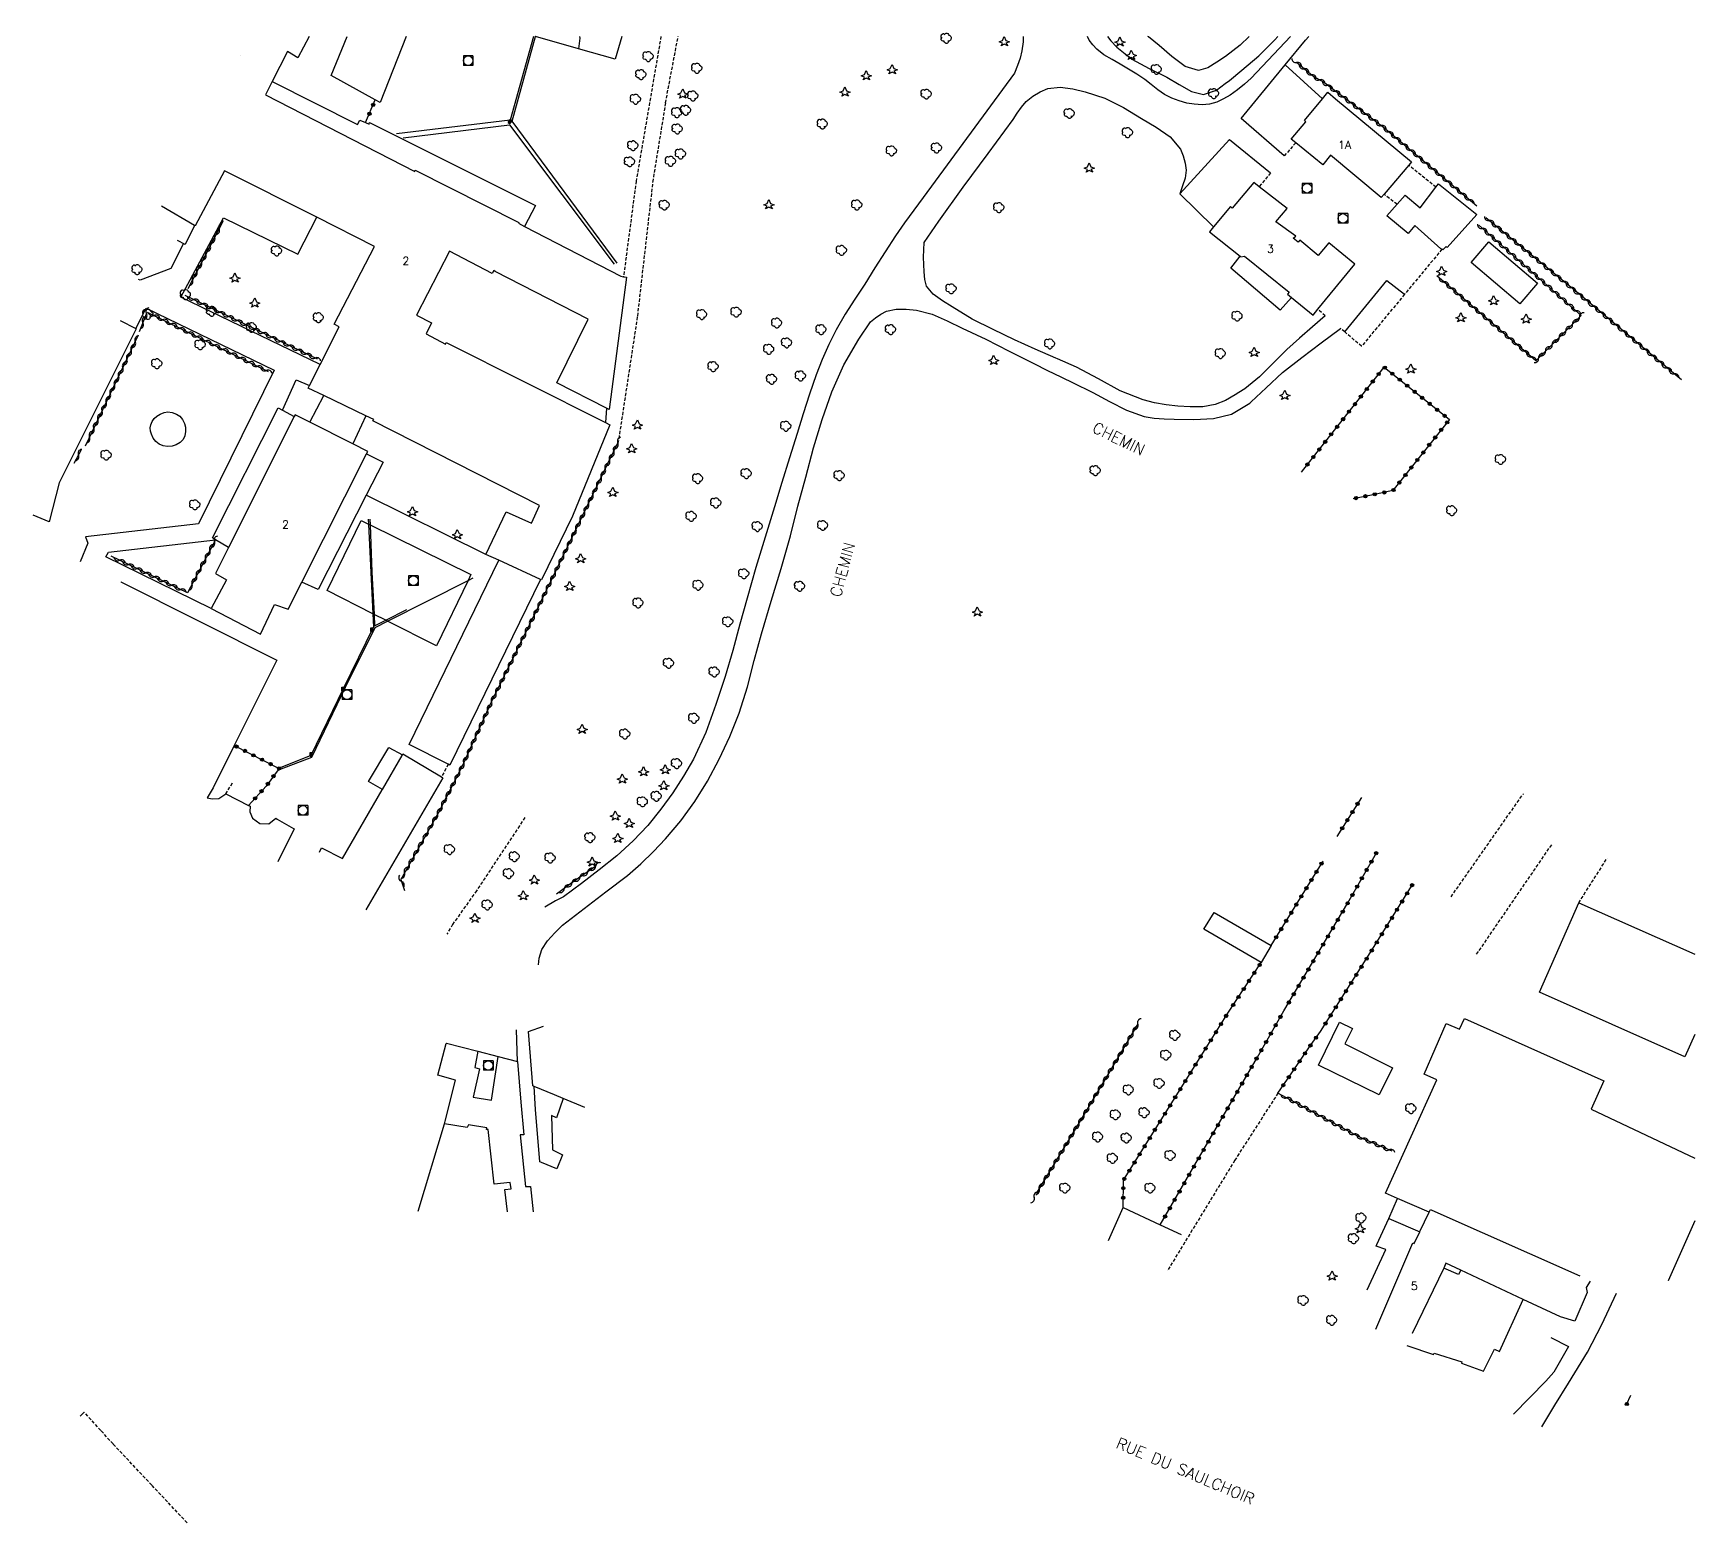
# Model space of a CAD drawing. Header units: millimetres. Extents: x 80031 to 81000, y 146000 to 147000.
# Drawn here: x 80740.5 to 81000, y 146767.8 to 147000.5 of the extents above; entities that cross this region are included whole.
import ezdxf
from ezdxf.enums import TextEntityAlignment as Align

# ---------------------------------------------------------------- set-up
doc = ezdxf.new("R2010")
doc.units = ezdxf.units.MM
doc.linetypes.add('DASHED', pattern=[0.75, 0.5, -0.25])
doc.layers.get('0').update_dxf_attribs({"linetype": 'CONTINUOUS'})
for name, color, linetype in [('W0004', 5, 'CONTINUOUS'), ('W0006', 2, 'CONTINUOUS'), ('W0017', 7, 'CONTINUOUS'), ('W0101', 7, 'CONTINUOUS'), ('W0104', 1, 'CONTINUOUS'), ('W0112', 1, 'DASHED'), ('W0211', 2, 'CONTINUOUS'), ('W0300', 7, 'CONTINUOUS'), ('W0303', 7, 'CONTINUOUS'), ('W0310', 3, 'CONTINUOUS'), ('W0323', 7, 'CONTINUOUS'), ('W0333', 7, 'CONTINUOUS'), ('W0401', 7, 'CONTINUOUS'), ('W0420', 7, 'CONTINUOUS'), ('W0515', 5, 'CONTINUOUS'), ('W0989', 7, 'CONTINUOUS'), ('W0991', 7, 'CONTINUOUS')]:
    doc.layers.add(name, color=color, linetype=linetype)
doc.styles.get("Standard").update_dxf_attribs({"font": 'romans.shx', "width": 0.85})

# ---------------------------------------------------------------- blocks, each defined once
blk = doc.blocks.new('T300')
for p, q in [((-0.8, 0.51), (-0.86, 0.34)), ((-0.86, 0.34), (-0.86, 0.17)), ((-0.86, 0.17), (-0.74, 0.06)), ((-0.69, 0.63), (-0.8, 0.51)), ((-0.8, -0.06), (-0.74, 0.06)), ((-0.74, 0.06), (-0.69, 0.11)), ((-0.57, 0.69), (-0.69, 0.63)), ((-0.46, 0.69), (-0.57, 0.69)), ((-0.29, 0.63), (-0.46, 0.69)), ((-0.29, 0.63), (-0.17, 0.74)), ((-0.23, 0.57), (-0.29, 0.63)), ((-0.17, 0.74), (-0.06, 0.8)), ((-0.06, 0.8), (0.06, 0.8)), ((0.06, 0.8), (0.23, 0.74)), ((0.23, 0.74), (0.34, 0.63)), ((0.34, 0.63), (0.4, 0.51)), ((0.46, 0.46), (0.34, 0.46)), ((0.4, 0.51), (0.4, 0.46)), ((0.57, 0.4), (0.46, 0.46)), ((0.57, 0.4), (0.69, 0.29)), ((0.69, 0.29), (0.74, 0.17)), ((0.74, 0.06), (0.69, -0.17)), ((0.74, 0.17), (0.74, 0.06)), ((-0.8, -0.17), (-0.8, -0.06)), ((-0.8, -0.23), (-0.8, -0.17)), ((-0.74, -0.34), (-0.8, -0.23)), ((-0.69, -0.4), (-0.74, -0.34)), ((-0.51, -0.46), (-0.69, -0.4)), ((-0.4, -0.46), (-0.51, -0.46)), ((-0.4, -0.46), (-0.34, -0.46)), ((-0.34, -0.46), (-0.34, -0.4)), ((-0.34, -0.51), (-0.34, -0.46)), ((-0.29, -0.63), (-0.34, -0.51)), ((-0.17, -0.74), (-0.29, -0.63)), ((-0.06, -0.8), (-0.17, -0.74)), ((0.06, -0.8), (-0.06, -0.8)), ((0.17, -0.74), (0.06, -0.8)), ((0.23, -0.69), (0.17, -0.74)), ((0.29, -0.46), (0.23, -0.46)), ((0.29, -0.63), (0.23, -0.69)), ((0.46, -0.4), (0.29, -0.46)), ((0.34, -0.51), (0.29, -0.63)), ((0.34, -0.51), (0.34, -0.46)), ((0.57, -0.34), (0.46, -0.4)), ((0.63, -0.29), (0.57, -0.34)), ((0.69, -0.17), (0.63, -0.29))]:
    blk.add_line(p, q)
blk = doc.blocks.new('T303')
for p, q in [((-0.77, 0), (-0.28, 0.21)), ((-0.28, -0.21), (-0.77, 0)), ((-0.28, 0.21), (0, 0.83)), ((0, 0.83), (0.28, 0.21)), ((0.28, 0.21), (0.83, 0)), ((0.83, 0), (0.28, -0.21)), ((-0.49, -0.63), (-0.28, -0.21)), ((0, -0.35), (-0.49, -0.63)), ((0.56, -0.63), (0, -0.35)), ((0.28, -0.21), (0.56, -0.63))]:
    blk.add_line(p, q)
blk = doc.blocks.new('T401')
for p, q in [((-0.3, 0.3), (0, 0.3)), ((-0.3, -0.25), (-0.3, 0.3)), ((-0.3, 0.15), (0, 0.15)), ((-0.3, 0), (0, 0)), ((0, 0.3), (0, -0.25)), ((-0.3, -0.15), (0, -0.15)), ((-0.3, -0.25), (-0.3, -0.3)), ((-0.3, -0.3), (0, -0.3)), ((0, -0.3), (0, -0.25))]:
    blk.add_line(p, q)
blk = doc.blocks.new('T420')
for p, q in [((0.75, 0.75), (-0.75, 0.75)), ((-0.75, 0.75), (-0.75, -0.75)), ((0.75, 0.75), (0.75, -0.75)), ((0.75, -0.75), (-0.75, -0.75))]:
    blk.add_line(p, q)
blk.add_ellipse((0, 0), major_axis=(-0.53, 0.53), ratio=1, start_param=3.926991, end_param=10.210176)
blk = doc.blocks.new('t323o')
at = {"color": 0, "linetype": 'Continuous'}
for radius in [0.25, 0.15]:
    blk.add_circle((0, 0), radius, dxfattribs=at)
blk = doc.blocks.new('t310o')
at = {"color": 0, "linetype": 'Continuous'}
for centre, start, end in [((-0.5, 0.38), 216.8699, 323.1304), ((0.5, -0.37), 36.8699, 143.1303)]:
    blk.add_arc(centre, 0.625, start, end, dxfattribs=at)

msp = doc.modelspace()

# ---------------------------------------------------------------- linework, layer by layer
at = {"layer": 'W0004'}
for points in [[(80818.65, 147000), (80814.99, 146986.91), (80797.23, 146984.76)], [(80831.72, 146964.57), (80815.32, 146986.76), (80818.98, 146999.98), (80818.98, 147000)], [(80798.3, 146984.15), (80814.9, 146986.18), (80831.25, 146964.41)], [(80792.83, 146924.58), (80792.87, 146923.8), (80793.53, 146909.82), (80793.63, 146907.79), (80788.92, 146898.08), (80783.86, 146887.64), (80779.09, 146885.76)], [(80793.07, 146924.6), (80793.11, 146923.68), (80793.42, 146916.32), (80793.75, 146909.71), (80793.83, 146907.92), (80795.57, 146908.79), (80798.86, 146910.45)], [(80778.98, 146885.48), (80784.01, 146887.42), (80789.27, 146898.33), (80793.94, 146907.67), (80795.86, 146908.64), (80808.43, 146915.02), (80809.23, 146915.43)]]:
    msp.add_lwpolyline(points, dxfattribs=at)
at = {"layer": 'W0006'}
for points in [[(80935.9, 146981.33), (80929.14, 146987.16), (80936.05, 146995.53)], [(80919.59, 146975.41), (80927.33, 146983.91), (80933.76, 146978.67)]]:
    msp.add_lwpolyline(points, dxfattribs=at)
at = {"layer": 'W0017'}
for points in [[(80895.12, 147000), (80895.11, 146999.14), (80894.93, 146997.74), (80894.63, 146996.58), (80894.21, 146995.43), (80893.78, 146994.28)], [(80936.84, 147000), (80930.73, 146993.47), (80929.66, 146992.55), (80928.59, 146991.64), (80927.45, 146990.83), (80926.42, 146990.25), (80925.34, 146989.75), (80924.23, 146989.42), (80923.05, 146989.31), (80921.84, 146989.39), (80920.65, 146989.58), (80919.47, 146989.91), (80918.31, 146990.36), (80917.21, 146990.91), (80916.14, 146991.63), (80915.13, 146992.46), (80914.11, 146993.26), (80912.85, 146994.09), (80911.56, 146994.89), (80910.27, 146995.68), (80909, 146996.4), (80907.73, 146997.12), (80906.62, 146998.01), (80905.98, 146998.69), (80905.41, 146999.43), (80905.16, 147000)], [(80941.85, 146990.23), (80936.05, 146995.53), (80939.21, 146999.41), (80939.72, 147000)], [(80772.9, 146997.08), (80772.9, 146997.08)], [(80893.78, 146994.28), (80879.49, 146974.83), (80878.04, 146972.84), (80876.6, 146970.86), (80875.19, 146968.85), (80873.54, 146966.36), (80871.95, 146963.83), (80870.37, 146961.29), (80868.84, 146958.94), (80867.31, 146956.59), (80865.91, 146954.17), (80864.78, 146951.87), (80863.75, 146949.51), (80862.8, 146947.13), (80861.73, 146944.1), (80860.77, 146941.04), (80859.83, 146937.97), (80858.63, 146934.15), (80857.44, 146930.33), (80856.27, 146926.51), (80854.82, 146921.76), (80853.39, 146917.01), (80851.99, 146912.25), (80850.87, 146908.16), (80849.77, 146904.07), (80848.56, 146900.01), (80847.13, 146895.61), (80845.56, 146891.25), (80843.62, 146887.09), (80842.05, 146884.43), (80840.38, 146881.81), (80838.54, 146879.28), (80836.49, 146876.72), (80834.21, 146874.33), (80831.66, 146872.01), (80828.88, 146869.8), (80826.15, 146867.65), (80823.33, 146865.57), (80822.08, 146864.95), (80822.08, 146864.95), (80820.39, 146863.97)], [(80893.54, 146987.01), (80894.19, 146987.98), (80894.84, 146988.96), (80895.59, 146989.83), (80896.62, 146990.66), (80897.78, 146991.36), (80898.99, 146991.84), (80900.88, 146992.05), (80902.87, 146991.79), (80904.82, 146991.36), (80907.87, 146990.35), (80910.79, 146988.87), (80913.58, 146987.16), (80915.87, 146985.8), (80918.08, 146984.31), (80919.66, 146982.39), (80920.1, 146981.34), (80920.43, 146980.21), (80920.56, 146979.08), (80920.39, 146977.86), (80919.99, 146976.63), (80919.59, 146975.41), (80924.86, 146970.23)], [(80879.66, 146967.82), (80881.92, 146971.11), (80885.74, 146976.45), (80889.64, 146981.73), (80893.54, 146987.01)], [(80785.33, 146948.77), (80763.58, 146959.28), (80770.23, 146971.64), (80781.85, 146965.97), (80784.8, 146971.75)], [(80763.96, 146967.62), (80761.99, 146963.72), (80757.2, 146961.92), (80756.98, 146962.04)], [(80942.29, 146956.35), (80940.29, 146954.61), (80938.28, 146952.86), (80936.29, 146951.09), (80934.14, 146948.97), (80932.02, 146946.82), (80929.71, 146944.94), (80928.82, 146944.36), (80928.23, 146943.98), (80926.69, 146943.11), (80925.08, 146942.47), (80923.19, 146942.14), (80921.21, 146942.11), (80919.25, 146942.22), (80917.43, 146942.43), (80915.62, 146942.78), (80913.84, 146943.22), (80910.28, 146944.63), (80906.86, 146946.49), (80903.43, 146948.31), (80900.48, 146949.63), (80900.21, 146949.75), (80896.98, 146951.16), (80893.78, 146952.62), (80890.45, 146954.19), (80887.15, 146955.82), (80884.04, 146957.73), (80882.53, 146958.69), (80881.07, 146959.71), (80880.04, 146960.98), (80879.74, 146962.04), (80879.63, 146963.2), (80879.59, 146964.36), (80879.57, 146965.51), (80879.62, 146966.67), (80879.66, 146967.82)], [(80756.52, 146954.38), (80758.13, 146957.56), (80778.15, 146947.88), (80766.34, 146923.86), (80748.7, 146921.84), (80749.05, 146920.86), (80747.83, 146917.91)], [(80871.25, 146955.4), (80872.07, 146956.01), (80872.9, 146956.62), (80873.77, 146957.1), (80875.26, 146957.41), (80876.86, 146957.4), (80878.44, 146957.23), (80880.88, 146956.59), (80883.24, 146955.54), (80885.59, 146954.44), (80889.28, 146952.71), (80892.92, 146950.84), (80896.56, 146948.98), (80899.14, 146947.71), (80899.7, 146947.44), (80902.84, 146945.91), (80905.99, 146944.39), (80908.62, 146942.98), (80911.25, 146941.59), (80914, 146940.62), (80915.55, 146940.37), (80917.13, 146940.25), (80918.72, 146940.19), (80921.77, 146940.13), (80924.82, 146940.3), (80927.66, 146940.98), (80930.49, 146942.72), (80930.71, 146942.92), (80933.04, 146945.12), (80935.62, 146947.5), (80938.62, 146949.82), (80941.65, 146952.11), (80944.67, 146954.39)], [(80819.42, 146854.95), (80819.55, 146856.01), (80819.94, 146857.35), (80820.81, 146858.73), (80821.96, 146859.97), (80823.17, 146861.17), (80826.54, 146863.77), (80829.93, 146866.36), (80833.33, 146868.93), (80835.38, 146870.76), (80837.38, 146872.65), (80839.28, 146874.63), (80841.65, 146877.48), (80843.82, 146880.5), (80845.8, 146883.63), (80847.66, 146887.08), (80849.3, 146890.65), (80850.75, 146894.29), (80852.05, 146898.37), (80853.13, 146902.53), (80854.23, 146906.69), (80855.76, 146911.79), (80857.31, 146916.87), (80858.79, 146921.97), (80859.94, 146926.59), (80861.17, 146931.16), (80862.38, 146935.73), (80863.7, 146940.17), (80865.25, 146944.5), (80867.1, 146948.69), (80869.43, 146952.72), (80871.25, 146955.4)], [(80811.19, 146919.08), (80792.52, 146928.34)], [(80768.28, 146910.62), (80751.88, 146918.71), (80752.26, 146919.41), (80768.96, 146921.37)], [(80976.09, 146782.77), (80978.13, 146786.18), (80980.26, 146789.6), (80983.26, 146794.44), (80985.49, 146798.77), (80987.77, 146803.67)], [(80983.65, 146805.54), (80983.05, 146804.58), (80983.19, 146803.79), (80981.29, 146799.32), (80979.03, 146799.97)], [(80977.53, 146796.77), (80980.29, 146795.32), (80977.97, 146791.35), (80976.74, 146789.92), (80971.68, 146784.78)]]:
    msp.add_lwpolyline(points, dxfattribs=at)
at = {"layer": 'W0101'}
for points in [[(80783.61, 147000), (80781.86, 146996.67), (80780.22, 146997.63), (80777.84, 146992.96), (80776.77, 146990.85), (80800.11, 146978.87)], [(80798.78, 147000), (80794.72, 146989.66), (80793.93, 146990.09), (80787.04, 146993.89), (80789.53, 147000)], [(80788.3, 146954.65), (80787.53, 146955.03), (80793.83, 146967.2), (80784.8, 146971.75), (80770.39, 146979.01), (80765.82, 146970.42), (80765.79, 146970.44), (80765.72, 146970.48), (80760.56, 146973.47)], [(80800.11, 146978.87), (80800.15, 146979.09), (80816.34, 146970.93), (80816.29, 146970.8), (80817.22, 146970.32), (80832.26, 146962.52), (80832.7, 146962.46), (80833.19, 146962.38), (80830.46, 146941.72), (80830.04, 146941.93), (80822.3, 146945.86), (80827.2, 146955.81), (80812.68, 146963.28), (80812.44, 146963.43)], [(80812.44, 146963.43), (80812.18, 146962.97), (80805.54, 146966.45), (80800.38, 146956.47), (80802.71, 146955.24), (80801.87, 146953.55), (80804.88, 146951.93), (80805.02, 146952.18), (80829.88, 146939.68), (80830.57, 146939.33), (80824.72, 146925.03), (80819.89, 146915.1), (80819.73, 146915.18), (80813.21, 146918.16), (80811.19, 146919.08), (80814.4, 146925.74), (80818.35, 146923.95), (80819.56, 146926.71), (80793.57, 146939.94), (80793.69, 146940.13), (80792.48, 146940.71), (80785.88, 146943.88), (80783.44, 146945.05), (80783.66, 146945.48), (80785.33, 146948.77), (80788.3, 146954.65)], [(80785.22, 146872.55), (80785.55, 146873.25), (80788.81, 146871.57), (80795, 146882.29), (80795.04, 146882.36), (80798.11, 146887.68), (80798.17, 146887.78), (80798.24, 146887.91), (80804.27, 146884.32), (80804.48, 146884.19), (80792.48, 146863.56)], [(80800.61, 146816.46), (80804.74, 146830.14), (80804.86, 146830.53), (80806.47, 146836.93), (80803.69, 146837.71), (80805, 146842.7), (80805.04, 146842.71), (80809.96, 146841.46), (80813.15, 146840.65), (80816.13, 146839.89), (80816, 146844.82)], [(80817.85, 146844.56), (80820.18, 146845.39)], [(80821.94, 146834.65), (80818.77, 146835.98), (80818.54, 146836.08), (80817.85, 146844.56)], [(80826.67, 146832.67), (80823.28, 146834.09), (80821.94, 146834.65)], [(80950.17, 146798.05), (80950.17, 146798.05), (80950.17, 146798.05), (80955.99, 146811.52), (80956.16, 146811.44), (80957.04, 146813.24), (80957.06, 146813.3), (80958.54, 146816.32), (80958.74, 146816.75), (80958.92, 146816.63), (80982.06, 146806.37), (80982.06, 146806.37), (80982.06, 146806.37)], [(80979.03, 146799.97), (80973.2, 146802.71), (80963.47, 146807.29), (80961.14, 146808.38), (80960.8, 146807.58), (80955.88, 146797.36), (80955.88, 146797.36), (80955.88, 146797.36)]]:
    msp.add_lwpolyline(points, dxfattribs=at)
for points in [[(80951.05, 146974.84), (80943.09, 146981.43), (80941.89, 146979.96), (80937.68, 146983.39), (80936.97, 146983.97), (80939.27, 146986.64), (80939.03, 146986.84), (80941.85, 146990.23), (80942.72, 146991.28), (80943.87, 146990.24), (80955.77, 146980.41), (80955.33, 146979.89), (80951.47, 146975.33)], [(80927.73, 146973.19), (80927.51, 146973.4), (80924.86, 146970.23), (80924.23, 146969.46), (80929.01, 146965.65), (80929.12, 146965.57), (80929.67, 146965.69), (80936.64, 146960.03), (80936.68, 146960.03), (80936.38, 146959.75), (80937.03, 146959.23), (80940.4, 146956.47), (80941.13, 146957.37), (80946.9, 146964.44), (80942.84, 146967.73), (80941.18, 146965.79), (80938.34, 146968.16), (80938.04, 146967.86), (80937.3, 146968.5), (80937.68, 146968.81), (80934.58, 146971.01), (80936.32, 146973.11), (80931.96, 146976.52), (80931.13, 146977.17)], [(80770.72, 146915.12), (80768.28, 146910.62), (80776.02, 146906.63), (80778.21, 146911.27), (80780.34, 146910.5), (80782.47, 146914.74), (80792.56, 146934.77), (80792.75, 146935.15), (80790.41, 146936.34), (80783.73, 146939.72), (80781.43, 146940.88), (80781.29, 146940.6), (80771.01, 146920.15), (80768.96, 146916.08)]]:
    msp.add_lwpolyline(points, close=True, dxfattribs=at)
at = {"layer": 'W0101', "const_width": 0.002}
for points in [[(80800.11, 146978.87), (80800.11, 146978.87), (80800.11, 146978.87)], [(80927.73, 146973.19), (80927.73, 146973.19), (80927.73, 146973.19)], [(80812.44, 146963.43), (80812.44, 146963.43), (80812.44, 146963.43)], [(80788.3, 146954.65), (80788.3, 146954.65), (80788.3, 146954.65)], [(80770.72, 146915.12), (80770.72, 146915.12), (80770.72, 146915.12)]]:
    msp.add_lwpolyline(points, close=True, dxfattribs=at)
at = {"layer": 'W0104'}
for points in [[(80777.84, 146992.96), (80777.84, 146992.96), (80791.18, 146986.24), (80791.51, 146986.92), (80792.43, 146986.53), (80792.98, 146986.3), (80793.02, 146986.55), (80818.94, 146973.57), (80817.22, 146970.32)], [(80765.72, 146970.48), (80764.23, 146967.48), (80764.23, 146967.48), (80763.03, 146968.11)], [(80937.03, 146959.23), (80935.27, 146957.22), (80927.54, 146963.8), (80929.01, 146965.65)], [(80945.33, 146953.83), (80951.91, 146961.87), (80954.68, 146959.71)], [(80754.11, 146955.63), (80756.52, 146954.38), (80756.59, 146954.34), (80744.58, 146930.25), (80743.03, 146924.18), (80740.52, 146925.19)], [(80779.45, 146941.6), (80781.59, 146946.37), (80783.66, 146945.48)], [(80783.73, 146939.72), (80785.88, 146943.88)], [(80771.01, 146920.15), (80768.96, 146921.37), (80768.49, 146921.65), (80778.79, 146941.96), (80779.45, 146941.6), (80781.29, 146940.6)], [(80830.04, 146941.93), (80829.88, 146939.68)], [(80792.48, 146940.71), (80790.41, 146936.34)], [(80792.56, 146934.77), (80795.14, 146933.49), (80792.52, 146928.34), (80785.02, 146913.59), (80782.47, 146914.74)], [(80819.73, 146915.18), (80805.59, 146886.15), (80805.32, 146886.29), (80799.22, 146889.38), (80813.21, 146918.16)], [(80754.19, 146914.81), (80754.19, 146914.81), (80754.19, 146914.81), (80754.19, 146914.81), (80754.19, 146914.81), (80778.56, 146902.54), (80771.92, 146889.23), (80768.63, 146882.63), (80767.7, 146881.06), (80768.46, 146880.9), (80769.51, 146880.95), (80770.59, 146881.67), (80774.16, 146879.87), (80774.24, 146879.83), (80774.41, 146879.74), (80774.34, 146878.87), (80774.76, 146877.88), (80775.93, 146877.02), (80777.31, 146876.98), (80778.41, 146877.85), (80778.61, 146877.73), (80781.14, 146876.28), (80781.25, 146876.21), (80778.72, 146871.04)], [(80795.04, 146882.36), (80792.9, 146883.58), (80796.04, 146888.93), (80798.17, 146887.78)], [(80998.45, 146840.59), (80975.74, 146850.67), (80981.88, 146864.66), (81000, 146856.61)], [(80958.54, 146816.32), (80953.59, 146818.46), (80951.68, 146819.29), (80959.73, 146837.01), (80957.74, 146837.87), (80961.2, 146845.79), (80963.25, 146844.89), (80964.06, 146846.59), (80985.82, 146836.87), (80983.8, 146832.42), (81000, 146824.77)], [(81000, 146844.1), (80998.45, 146840.59)], [(80809.96, 146841.46), (80809.46, 146838.94), (80810.19, 146838.73), (80809.23, 146834.3), (80812.1, 146833.83), (80813.15, 146840.65)], [(80816.13, 146839.89), (80816.67, 146833.53), (80817.15, 146828.39), (80816.57, 146828.43), (80817.41, 146820.34), (80818.16, 146820.36), (80818.61, 146816.39)], [(80822.31, 146823.12), (80819.91, 146824.08), (80819.63, 146824.19), (80818.96, 146832.38), (80818.77, 146835.98)], [(80823.28, 146834.09), (80822.24, 146831.05)], [(80811.55, 146829.23), (80811.31, 146829.26), (80811.35, 146829.52), (80808.47, 146829.98), (80808.29, 146829.58), (80804.74, 146830.14)], [(80814.57, 146816.4), (80814.19, 146819.87), (80815.17, 146819.97), (80815.01, 146820.98), (80812.52, 146820.7), (80811.55, 146829.23)], [(80822.24, 146831.05), (80821.47, 146831.44), (80821.6, 146826.06), (80823.16, 146825.31), (80823.19, 146825.29)], [(80823.19, 146825.29), (80822.31, 146823.12)], [(80908.43, 146811.9), (80910.72, 146817.08), (80916.53, 146814.36), (80919.8, 146812.82), (80919.8, 146812.82), (80919.8, 146812.82), (80919.8, 146812.82), (80919.8, 146812.82), (80919.8, 146812.82)], [(80952.22, 146815.33), (80953.59, 146818.46)], [(80951.74, 146810.5), (80950.24, 146811.04), (80950.34, 146811.27), (80952.22, 146815.33), (80952.57, 146815.19), (80957.04, 146813.24)], [(81000, 146814.97), (80995.87, 146805.6), (80995.87, 146805.6), (80995.87, 146805.6), (80995.87, 146805.6)], [(80948.85, 146804.17), (80948.85, 146804.17), (80948.85, 146804.17), (80951.74, 146810.5)], [(80963.47, 146807.29), (80963.12, 146806.58), (80960.8, 146807.58)], [(80955.03, 146795.51), (80959.18, 146794.09), (80959.3, 146794.3), (80963.6, 146792.93), (80963.55, 146792.73), (80967.02, 146791.48), (80968.74, 146794.93), (80969.48, 146794.55), (80973.2, 146802.71)]]:
    msp.add_lwpolyline(points, dxfattribs=at)
for points in [[(80960.65, 146966.67), (80960.51, 146966.74), (80960.33, 146966.83), (80956.28, 146970.44), (80955.26, 146969.19), (80951.91, 146971.95), (80953.51, 146973.77), (80954.76, 146975.2), (80957.12, 146973.22), (80959.57, 146976.43), (80960, 146976.99), (80965.94, 146972.18), (80961.33, 146967), (80961.15, 146967.17)], [(80932.3, 146855.35), (80923.35, 146860.55), (80924.92, 146863.14), (80933.85, 146857.99)], [(80950.7, 146834.64), (80941.23, 146839.31), (80944.5, 146846.01), (80946.53, 146845.02), (80945.36, 146842.62), (80952.82, 146838.87)], [(80811.55, 146829.23), (80811.55, 146829.23), (80811.55, 146829.23)], [(80951.74, 146810.5), (80951.74, 146810.5), (80951.74, 146810.5)]]:
    msp.add_lwpolyline(points, close=True, dxfattribs=at)
at = {"layer": 'W0112'}
for points in [[(80838.55, 147000), (80834.67, 146977.39)], [(80839.26, 146989.61), (80841.23, 147000)], [(80839.26, 146989.61), (80837.31, 146977.67), (80834.85, 146956.17), (80831.89, 146936.67)], [(80937.68, 146983.39), (80935.9, 146981.33)], [(80959.57, 146976.43), (80955.33, 146979.89)], [(80834.67, 146977.39), (80832.7, 146962.46)], [(80933.76, 146978.67), (80931.96, 146976.52)], [(80953.51, 146973.77), (80951.47, 146975.33)], [(80960.51, 146966.74), (80954.68, 146959.71), (80947.96, 146951.59), (80945.33, 146953.83), (80944.67, 146954.39)], [(80942.29, 146956.35), (80941.13, 146957.37)], [(80805.32, 146886.29), (80804.27, 146884.32)], [(80770.59, 146881.67), (80771.7, 146883.48)], [(80961.94, 146865.58), (80973.23, 146881.7)], [(80817.3, 146877.99), (80816.45, 146876.69), (80809.75, 146866.55), (80806.01, 146861.29), (80805.13, 146859.75)], [(80965.93, 146856.61), (80977.74, 146873.86)], [(80981.88, 146864.66), (80986.32, 146871.63)], [(80934.91, 146834.93), (80928.16, 146824.43), (80917.66, 146807.21), (80917.66, 146807.21)], [(80764.54, 146767.81), (80759.02, 146773.7), (80759.02, 146773.7), (80752.98, 146780.12), (80751.06, 146782.23), (80748.48, 146785.09), (80748.21, 146784.83), (80747.67, 146784.31)]]:
    msp.add_lwpolyline(points, dxfattribs=at)
at = {"layer": 'W0211'}
msp.add_lwpolyline([(80908.27, 147000), (80908.82, 146999.31), (80909.76, 146998.31), (80912.1, 146996.45), (80914.81, 146994.98), (80917.57, 146993.63), (80919.47, 146992.48), (80921.39, 146991.38), (80923.28, 146990.92), (80925.32, 146991.61), (80926.68, 146992.62), (80927.32, 146993.1), (80929.24, 146994.7), (80931.92, 146996.97), (80934.41, 146999.47), (80934.89, 147000)], dxfattribs=at)
at = {"layer": 'W0310'}
for points in [[(80965.95, 146973.5), (80951.39, 146985.79), (80942.03, 146992.83), (80940.32, 146993.83), (80937.82, 146995.93)], [(80764.7, 146960.63), (80770.22, 146971.22)], [(80966.26, 146970.49), (80982.28, 146956.41), (80975.18, 146949.34), (80959.7, 146962.61)], [(80997.93, 146946.33), (80997.33, 146946.84), (80981.52, 146960.07), (80967.38, 146971.68)], [(80784.91, 146949.56), (80764.23, 146959.53)], [(80757.09, 146953.89), (80758.3, 146956.93), (80777.21, 146947.66)], [(80748.66, 146936.06), (80756.97, 146953.38)], [(80831.89, 146936.67), (80819.9, 146911.92), (80812.1, 146896.08), (80807.46, 146885.89), (80803.74, 146878.66), (80797.91, 146868.32), (80798.52, 146866.6)], [(80748, 146935.44), (80746.88, 146933.28)], [(80768.96, 146921.37), (80764.61, 146913.08)], [(80764.61, 146913.08), (80752.69, 146918.81)], [(80828.37, 146870.36), (80825.02, 146868.02), (80822.23, 146865.98)], [(80897.2, 146819.24), (80898.79, 146821.88), (80903.74, 146830.08), (80908.33, 146837.75), (80913.06, 146845.74)], [(80952.75, 146825.85), (80948.23, 146827.79), (80946.96, 146828.4), (80934.91, 146834.93)]]:
    msp.add_lwpolyline(points, dxfattribs=at)
msp.add_lwpolyline([(80764.62, 146913.08), (80764.61, 146913.08), (80764.62, 146913.08)], close=True, dxfattribs=at)
at = {"layer": 'W0323'}
for points in [[(80792.43, 146986.53), (80793.93, 146990.09)], [(80938.58, 146931.94), (80941.04, 146935.06), (80951.48, 146948.34), (80961.68, 146940.14), (80952.87, 146929.04), (80949.77, 146928.41), (80946.66, 146927.78)], [(80771.92, 146889.23), (80778.93, 146885.64), (80776.91, 146882.89), (80774.16, 146879.87)], [(80944.14, 146875.02), (80947.99, 146881.12)], [(80933.85, 146857.99), (80934.85, 146859.62), (80941.84, 146870.98), (80941.99, 146871.23)], [(80935.84, 146847.8), (80945.83, 146864.64), (80950.29, 146872.47)], [(80941.53, 146844.53), (80949.95, 146857.82), (80956.02, 146867.67)], [(80927.09, 146847.43), (80932.3, 146855.35)], [(80910.72, 146817.08), (80910.78, 146821.32), (80923.94, 146842.41), (80927.09, 146847.43)], [(80916.53, 146814.36), (80921.94, 146823.7), (80931.69, 146840.54), (80935.84, 146847.8)], [(80934.91, 146834.93), (80936.4, 146837.12), (80939.85, 146842.18), (80941.53, 146844.53)], [(80989.35, 146786.27), (80990.02, 146787.73)]]:
    msp.add_lwpolyline(points, dxfattribs=at)
at = {"layer": 'W0333'}
for points in [[(80831.41, 146996.44), (80825.68, 146998.07), (80818.98, 146999.98), (80818.92, 147000)], [(80825.84, 147000), (80825.89, 146999.71), (80825.68, 146998.07)], [(80832.45, 147000), (80831.41, 146996.44)]]:
    msp.add_lwpolyline(points, dxfattribs=at)
msp.add_lwpolyline([(80803.51, 146904.78), (80795.86, 146908.64), (80795.57, 146908.79), (80793.75, 146909.71), (80793.53, 146909.82), (80786.4, 146913.42), (80791.75, 146924.35), (80792.87, 146923.8), (80793.11, 146923.68), (80808.87, 146915.94), (80808.43, 146915.02)], close=True, dxfattribs=at)
at = {"layer": 'W0515'}
msp.add_lwpolyline([(80930.43, 147000), (80929, 146998.63), (80926.73, 146996.87), (80925.36, 146995.95), (80923.93, 146995.11), (80922.52, 146994.68), (80920.42, 146995.29), (80918.35, 146996.87), (80916.37, 146998.56), (80914.71, 146999.91), (80914.6, 147000)], dxfattribs=at)
for points in [[(80972.68, 146958.2), (80965.06, 146964.67), (80967.83, 146967.93), (80975.45, 146961.47), (80972.68, 146958.2)], [(80761.51, 146935.95), (80760.79, 146936.05), (80760.17, 146936.29), (80759.66, 146936.7), (80759.24, 146937.26), (80758.96, 146937.86), (80758.84, 146938.34), (80758.8, 146938.84), (80758.86, 146939.31), (80759.08, 146939.82), (80759.42, 146940.29), (80759.83, 146940.68), (80760.36, 146941), (80760.96, 146941.23), (80761.56, 146941.33), (80762.22, 146941.25), (80762.88, 146941.01), (80763.43, 146940.65), (80763.84, 146940.16), (80764.14, 146939.55), (80764.3, 146938.93), (80764.32, 146938.27), (80764.2, 146937.59), (80763.94, 146937.01), (80763.47, 146936.56), (80762.85, 146936.21), (80762.19, 146936.01), (80761.51, 146935.95)]]:
    msp.add_lwpolyline(points, close=True, dxfattribs=at)

# ---------------------------------------------------------------- block references
at = {"layer": 'W0300'}
for p in [(80883.13, 146999.69), (80836.57, 146996.85), (80844.17, 146995.01), (80915.95, 146994.83), (80835.45, 146994.01), (80834.6, 146990.18), (80843.55, 146990.69), (80880.01, 146990.98), (80924.89, 146991.06), (80841.06, 146988.09), (80842.43, 146988.45), (80902.35, 146987.95), (80841.12, 146985.54), (80863.78, 146986.31), (80911.44, 146984.97), (80834.2, 146982.91), (80841.63, 146981.63), (80874.57, 146982.11), (80881.62, 146982.57), (80833.68, 146980.4), (80840.07, 146980.49), (80839.1, 146973.64), (80869.16, 146973.67), (80891.35, 146973.24), (80778.55, 146966.48), (80866.76, 146966.56), (80756.75, 146963.55), (80764.31, 146959.65), (80883.89, 146960.57), (80758.43, 146956.59), (80768.4, 146957.04), (80785.07, 146956.05), (80844.94, 146956.54), (80850.32, 146956.92), (80928.55, 146956.29), (80774.61, 146954.53), (80856.65, 146955.21), (80863.58, 146954.18), (80874.44, 146954.18), (80766.62, 146951.82), (80855.41, 146951.12), (80858.2, 146952.12), (80899.29, 146951.96), (80925.94, 146950.45), (80759.85, 146948.86), (80846.72, 146948.4), (80855.86, 146946.42), (80860.36, 146946.94), (80858.07, 146939.1), (80751.93, 146934.58), (80969.69, 146933.9), (80844.31, 146930.92), (80851.9, 146931.7), (80866.42, 146931.38), (80906.4, 146932.15), (80847.15, 146927.11), (80765.78, 146926.82), (80843.3, 146925.01), (80962.07, 146925.9), (80853.62, 146923.43), (80863.83, 146923.59), (80844.37, 146914.26), (80851.51, 146916.05), (80860.23, 146914.09), (80835, 146911.48), (80849.01, 146908.55), (80839.77, 146902.06), (80846.9, 146900.7), (80843.71, 146893.47), (80832.93, 146891.01), (80841.02, 146886.39), (80835.68, 146880.43), (80837.85, 146881.28), (80805.56, 146872.97), (80827.49, 146874.82), (80815.68, 146871.85), (80821.27, 146871.65), (80814.78, 146869.21), (80811.45, 146864.32), (80918.82, 146843.94), (80917.43, 146840.86), (80916.37, 146836.43), (80911.57, 146835.43), (80909.54, 146831.53), (80914.04, 146831.86), (80955.7, 146832.5), (80906.78, 146828.08), (80911.25, 146827.9), (80909.08, 146824.72), (80918.1, 146825.18), (80901.66, 146820.08), (80914.96, 146820.08), (80947.91, 146815.4), (80946.74, 146812.18), (80938.88, 146802.53), (80943.33, 146799.42)]:
    msp.add_blockref('T300', p, dxfattribs=at)
at = {"layer": 'W0303'}
for p in [(80892.15, 146999.14), (80910.21, 146999.11), (80911.99, 146997.03), (80874.65, 146994.78), (80870.6, 146993.84), (80841.95, 146990.97), (80867.27, 146991.29), (80905.42, 146979.41), (80855.39, 146973.69), (80772, 146962.23), (80960.46, 146963.28), (80775.1, 146958.31), (80968.58, 146958.67), (80963.46, 146956.03), (80973.65, 146955.81), (80931.18, 146950.63), (80890.5, 146949.37), (80955.65, 146948.02), (80935.96, 146943.89), (80834.86, 146939.27), (80833.96, 146935.57), (80831.01, 146928.75), (80799.73, 146925.71), (80806.74, 146922.15), (80825.99, 146918.4), (80824.28, 146914.06), (80887.95, 146910.08), (80826.23, 146891.74), (80832.5, 146883.96), (80835.82, 146885.12), (80838.98, 146882.91), (80839.21, 146885.42), (80831.41, 146878.19), (80833.58, 146877.03), (80831.8, 146874.69), (80827.8, 146871.02), (80818.77, 146868.21), (80817.04, 146865.75), (80809.48, 146862.23), (80947.74, 146813.71), (80943.35, 146806.33)]:
    msp.add_blockref('T303', p, dxfattribs=at)
at = {"layer": 'W0310'}
for p, rotation in [((80937.83, 146995.93), 139.9815343951989), ((80938.98, 146994.96), 139.9815343951989), ((80940.12, 146994), 139.9815343951989), ((80941.39, 146993.2), 149.6182852841273), ((80942.64, 146992.37), 143.0391350126051), ((80943.84, 146991.47), 143.0391350126051), ((80945.04, 146990.57), 143.0391350126051), ((80946.23, 146989.66), 143.0391350126051), ((80947.43, 146988.76), 143.0391350126051), ((80948.63, 146987.86), 143.0391350126051), ((80949.83, 146986.96), 143.0391350126051), ((80951.03, 146986.06), 143.0391350126051), ((80952.19, 146985.11), 139.84629913637), ((80953.34, 146984.14), 139.84629913637), ((80954.48, 146983.17), 139.84629913637), ((80955.63, 146982.21), 139.84629913637), ((80956.78, 146981.24), 139.84629913637), ((80957.92, 146980.27), 139.84629913637), ((80959.07, 146979.31), 139.84629913637), ((80960.22, 146978.34), 139.84629913637), ((80961.36, 146977.37), 139.84629913637), ((80962.51, 146976.4), 139.84629913637), ((80963.66, 146975.44), 139.84629913637), ((80964.8, 146974.47), 139.84629913637), ((80967.92, 146971.24), 140.6123814603432), ((80768.86, 146968.61), 62.45181376596285), ((80769.55, 146969.94), 62.45181376596285), ((80966.82, 146970), 318.6970726331303), ((80967.95, 146969.01), 318.6970726331303), ((80969.08, 146970.28), 140.6123814603432), ((80970.24, 146969.33), 140.6123814603432), ((80767.47, 146965.95), 62.45181376596285), ((80768.17, 146967.28), 62.45181376596285), ((80969.08, 146968.02), 318.6970726331303), ((80970.2, 146967.03), 318.6970726331303), ((80971.33, 146966.04), 318.6970726331303), ((80971.4, 146968.38), 140.6123814603432), ((80972.56, 146967.43), 140.6123814603432), ((80973.72, 146966.48), 140.6123814603432), ((80766.08, 146963.29), 62.45181376596285), ((80766.78, 146964.62), 62.45181376596285), ((80972.46, 146965.05), 318.6970726331303), ((80973.58, 146964.06), 318.6970726331303), ((80974.88, 146965.52), 140.6123814603432), ((80976.04, 146964.57), 140.6123814603432), ((80977.2, 146963.62), 140.6123814603432), ((80765.39, 146961.96), 62.45181376596285), ((80960.84, 146961.64), 139.3923065880465), ((80974.71, 146963.06), 318.6970726331303), ((80975.84, 146962.07), 318.6970726331303), ((80976.96, 146961.08), 318.6970726331303), ((80978.36, 146962.67), 140.6123814603432), ((80979.52, 146961.72), 140.6123814603432), ((80980.68, 146960.76), 140.6123814603432), ((80765.58, 146958.88), 154.2575654324831), ((80961.98, 146960.66), 139.3923065880465), ((80963.11, 146959.68), 139.3923065880465), ((80964.25, 146958.71), 139.3923065880465), ((80978.09, 146960.09), 318.6970726331303), ((80979.22, 146959.1), 318.6970726331303), ((80980.34, 146958.11), 318.6970726331303), ((80981.83, 146959.81), 140.0584614937006), ((80982.98, 146958.85), 140.0584614937006), ((80758.2, 146956.68), 68.40638298819637), ((80759.39, 146956.4), 333.8607510033116), ((80760.74, 146955.74), 333.8607510033116), ((80766.93, 146958.23), 154.2575654324831), ((80768.29, 146957.57), 154.2575654324831), ((80769.64, 146956.92), 154.2575654324831), ((80770.99, 146956.27), 154.2575654324831), ((80965.39, 146957.73), 139.3923065880465), ((80966.53, 146956.76), 139.3923065880465), ((80967.67, 146955.78), 139.3923065880465), ((80981.47, 146957.12), 318.6970726331303), ((80981.99, 146956.12), 224.8827812852978), ((80984.13, 146957.88), 140.0584614937006), ((80985.28, 146956.92), 140.0584614937006), ((80986.43, 146955.96), 140.0584614937006), ((80757.64, 146955.28), 68.40638298819637), ((80762.09, 146955.07), 333.8607510033116), ((80763.43, 146954.41), 333.8607510033116), ((80764.78, 146953.75), 333.8607510033116), ((80766.13, 146953.09), 333.8607510033116), ((80772.34, 146955.62), 154.2575654324831), ((80773.69, 146954.97), 154.2575654324831), ((80775.04, 146954.32), 154.2575654324831), ((80776.39, 146953.67), 154.2575654324831), ((80968.81, 146954.8), 139.3923065880465), ((80969.95, 146953.83), 139.3923065880465), ((80978.8, 146952.94), 224.8827812852978), ((80979.86, 146954), 224.8827812852978), ((80980.92, 146955.06), 224.8827812852978), ((80987.58, 146954.99), 140.0584614937006), ((80988.73, 146954.03), 140.0584614937006), ((80989.88, 146953.07), 140.0584614937006), ((80755.8, 146950.94), 64.35135767853356), ((80756.45, 146952.29), 64.35135767853356), ((80767.47, 146952.43), 333.8607510033116), ((80768.82, 146951.77), 333.8607510033116), ((80770.17, 146951.11), 333.8607510033116), ((80777.74, 146953.01), 154.2575654324831), ((80779.09, 146952.36), 154.2575654324831), ((80780.45, 146951.71), 154.2575654324831), ((80781.8, 146951.06), 154.2575654324831), ((80971.09, 146952.85), 139.3923065880465), ((80972.22, 146951.87), 139.3923065880465), ((80973.36, 146950.9), 139.3923065880465), ((80976.67, 146950.82), 224.8827812852978), ((80977.74, 146951.88), 224.8827812852978), ((80991.03, 146952.11), 140.0584614937006), ((80992.18, 146951.14), 140.0584614937006), ((80754.5, 146948.23), 64.35135767853356), ((80755.15, 146949.58), 64.35135767853356), ((80771.51, 146950.45), 333.8607510033116), ((80772.86, 146949.79), 333.8607510033116), ((80774.21, 146949.13), 333.8607510033116), ((80775.55, 146948.47), 333.8607510033116), ((80783.15, 146950.41), 154.2575654324831), ((80784.5, 146949.76), 154.2575654324831), ((80974.5, 146949.92), 139.3923065880465), ((80975.61, 146949.76), 224.8827812852978), ((80993.33, 146950.18), 140.0584614937006), ((80994.48, 146949.22), 140.0584614937006), ((80995.63, 146948.25), 140.0584614937006), ((80753.2, 146945.53), 64.35135767853356), ((80753.85, 146946.88), 64.35135767853356), ((80776.9, 146947.81), 333.8607510033116), ((80996.78, 146947.29), 140.0584614937006), ((80751.9, 146942.82), 64.35135767853356), ((80752.55, 146944.18), 64.35135767853356), ((80750.61, 146940.12), 64.35135767853356), ((80751.26, 146941.47), 64.35135767853356), ((80749.31, 146937.42), 64.35135767853356), ((80749.96, 146938.77), 64.35135767853356), ((80747.57, 146934.61), 242.7098575294602), ((80831.16, 146935.15), 244.152389779307), ((80831.81, 146936.5), 244.152389779307), ((80829.85, 146932.45), 244.152389779307), ((80830.5, 146933.8), 244.152389779307), ((80828.54, 146929.75), 244.152389779307), ((80829.2, 146931.1), 244.152389779307), ((80827.23, 146927.05), 244.152389779307), ((80827.89, 146928.4), 244.152389779307), ((80825.93, 146924.35), 244.152389779307), ((80826.58, 146925.7), 244.152389779307), ((80824.62, 146921.65), 244.152389779307), ((80825.27, 146923), 244.152389779307), ((80768.1, 146919.73), 242.3064917184624), ((80768.8, 146921.05), 242.3064917184624), ((80823.96, 146920.3), 244.152389779307), ((80754.04, 146918.16), 154.3510299007862), ((80755.39, 146917.51), 154.3510299007862), ((80756.74, 146916.86), 154.3510299007862), ((80766.7, 146917.07), 242.3064917184624), ((80767.4, 146918.4), 242.3064917184624), ((80822.66, 146917.6), 244.152389779307), ((80823.31, 146918.95), 244.152389779307), ((80758.09, 146916.21), 154.3510299007862), ((80759.45, 146915.57), 154.3510299007862), ((80760.8, 146914.92), 154.3510299007862), ((80762.15, 146914.27), 154.3510299007862), ((80765.31, 146914.41), 242.3064917184624), ((80766.01, 146915.74), 242.3064917184624), ((80821.35, 146914.9), 244.152389779307), ((80822, 146916.25), 244.152389779307), ((80763.5, 146913.62), 154.3510299007862), ((80820.04, 146912.2), 244.152389779307), ((80820.69, 146913.55), 244.152389779307), ((80818.72, 146909.51), 243.7717739728629), ((80819.38, 146910.86), 243.7717739728629), ((80817.39, 146906.82), 243.7717739728629), ((80818.05, 146908.17), 243.7717739728629), ((80816.06, 146904.13), 243.7717739728629), ((80816.73, 146905.47), 243.7717739728629), ((80814.74, 146901.44), 243.7717739728629), ((80815.4, 146902.78), 243.7717739728629), ((80813.41, 146898.75), 243.7717739728629), ((80814.08, 146900.09), 243.7717739728629), ((80812.09, 146896.05), 245.5382604422958), ((80812.75, 146897.4), 243.7717739728629), ((80810.85, 146893.32), 245.5382604422958), ((80811.47, 146894.69), 245.5382604422958), ((80809.6, 146890.59), 245.5382604422958), ((80810.22, 146891.96), 245.5382604422958), ((80808.98, 146889.23), 245.5382604422958), ((80807.74, 146886.5), 245.5382604422958), ((80808.36, 146887.86), 245.5382604422958), ((80806.4, 146883.82), 242.7735096152747), ((80807.08, 146885.15), 242.7735096152747), ((80805.02, 146881.15), 242.7735096152747), ((80805.71, 146882.48), 242.7735096152747), ((80803.64, 146878.48), 240.5449425017392), ((80804.34, 146879.81), 242.7735096152747), ((80802.17, 146875.87), 240.5449425017392), ((80802.91, 146877.18), 240.5449425017392), ((80800.69, 146873.26), 240.5449425017392), ((80801.43, 146874.57), 240.5449425017392), ((80799.22, 146870.65), 240.5449425017392), ((80799.96, 146871.95), 240.5449425017392), ((80828.34, 146870.33), 214.9137504692347), ((80798.02, 146868.01), 289.4539167218268), ((80798.48, 146869.34), 240.5449425017392), ((80824.65, 146867.75), 216.2671898684412), ((80825.88, 146868.62), 214.9137504692347), ((80827.11, 146869.48), 214.9137504692347), ((80823.44, 146866.86), 216.2671898684412), ((80912.26, 146844.38), 59.34834923476946), ((80913.02, 146845.68), 59.34834923476946), ((80910.73, 146841.8), 59.34834923476946), ((80911.49, 146843.09), 59.34834923476946), ((80909.2, 146839.22), 59.34834923476946), ((80909.96, 146840.51), 59.34834923476946), ((80907.66, 146836.64), 59.16479534840762), ((80908.43, 146837.93), 59.34834923476946), ((80906.13, 146834.07), 59.16479534840762), ((80906.89, 146835.36), 59.16479534840762), ((80936.23, 146834.21), 151.5520172298911), ((80904.59, 146831.49), 59.16479534840762), ((80905.36, 146832.78), 59.16479534840762), ((80937.55, 146833.5), 151.5520172298911), ((80938.86, 146832.79), 151.5520172298911), ((80940.18, 146832.07), 151.5520172298911), ((80941.5, 146831.36), 151.5520172298911), ((80903.04, 146828.92), 58.87095480597838), ((80903.82, 146830.2), 59.16479534840762), ((80942.82, 146830.64), 151.5520172298911), ((80944.14, 146829.93), 151.5520172298911), ((80945.46, 146829.21), 151.5520172298911), ((80901.49, 146826.35), 58.87095480597838), ((80902.27, 146827.64), 58.87095480597838), ((80946.78, 146828.5), 151.5520172298911), ((80948.13, 146827.84), 154.3049222683667), ((80949.5, 146827.24), 156.7723354347192), ((80950.88, 146826.65), 156.7723354347192), ((80952.26, 146826.06), 156.7723354347192), ((80899.94, 146823.78), 58.87095480597838), ((80900.72, 146825.07), 58.87095480597838), ((80898.39, 146821.22), 58.8644077313026), ((80899.17, 146822.5), 58.87095480597838), ((80896.84, 146818.65), 58.8644077313026), ((80897.62, 146819.93), 58.8644077313026)]:
    msp.add_blockref('t310o', p, dxfattribs=dict(at, rotation=rotation))
at = {"layer": 'W0323'}
for p, rotation in [((80793.02, 146987.91), 67.19654652872188), ((80793.6, 146989.3), 67.19654652872188), ((80951.59, 146948.25), 321.1842387167759), ((80949.71, 146946.09), 51.80620747851673), ((80950.64, 146947.27), 51.80620747851673), ((80952.76, 146947.31), 321.1842387167759), ((80953.93, 146946.37), 321.1842387167759), ((80947.86, 146943.73), 51.80620747851673), ((80948.79, 146944.91), 51.80620747851673), ((80955.1, 146945.43), 321.1842387167759), ((80956.26, 146944.49), 321.1842387167759), ((80957.43, 146943.55), 321.1842387167759), ((80946, 146941.37), 51.80620747851673), ((80946.93, 146942.55), 51.80620747851673), ((80958.6, 146942.61), 321.1842387167759), ((80959.77, 146941.67), 321.1842387167759), ((80960.94, 146940.73), 321.1842387167759), ((80943.22, 146937.84), 51.80620747851673), ((80944.15, 146939.02), 51.80620747851673), ((80945.08, 146940.19), 51.80620747851673), ((80960.4, 146938.53), 231.5750635386632), ((80961.33, 146939.7), 231.5750635386632), ((80941.37, 146935.48), 51.80620747851673), ((80942.29, 146936.66), 51.80620747851673), ((80958.53, 146936.18), 231.5750635386632), ((80959.47, 146937.35), 231.5750635386632), ((80939.51, 146933.12), 51.80950437522809), ((80940.44, 146934.3), 51.80950437522809), ((80955.74, 146932.65), 231.5750635386632), ((80956.67, 146933.83), 231.5750635386632), ((80957.6, 146935), 231.5750635386632), ((80953.87, 146930.3), 231.5750635386632), ((80954.81, 146931.48), 231.5750635386632), ((80947.1, 146927.87), 191.4126066280786), ((80948.57, 146928.17), 191.4126066280786), ((80950.04, 146928.47), 191.3951834161767), ((80951.51, 146928.76), 191.3951834161767), ((80952.94, 146929.13), 231.5750635386632), ((80772.25, 146889.06), 332.8689062782799), ((80773.58, 146888.38), 332.8689062782799), ((80774.92, 146887.69), 332.8689062782799), ((80776.25, 146887.01), 332.8689062782799), ((80777.59, 146886.32), 332.8689062782799), ((80778.04, 146884.43), 233.652030075182), ((80778.92, 146885.64), 332.8689062782799), ((80775.17, 146880.98), 227.7159424237748), ((80776.18, 146882.09), 227.7159424237748), ((80777.16, 146883.23), 233.652030075182), ((80946.54, 146878.83), 57.78833300583878), ((80947.34, 146880.1), 57.78833300583878), ((80944.94, 146876.29), 57.78833300583878), ((80945.74, 146877.56), 57.78833300583878), ((80941.71, 146870.77), 58.40740541767572), ((80949.5, 146871.09), 60.37495118914904), ((80950.24, 146872.4), 60.37495118914904), ((80940.13, 146868.22), 58.40740541767572), ((80940.92, 146869.49), 58.40740541767572), ((80948.02, 146868.48), 60.37495118914904), ((80948.76, 146869.79), 60.37495118914904), ((80938.56, 146865.66), 58.40740541767572), ((80939.35, 146866.94), 58.40740541767572), ((80946.54, 146865.88), 60.37495118914904), ((80947.28, 146867.18), 60.37495118914904), ((80955.08, 146866.13), 58.35259593338279), ((80955.86, 146867.41), 58.35259593338279), ((80936.99, 146863.1), 58.40740541767572), ((80937.78, 146864.38), 58.40740541767572), ((80945.03, 146863.28), 59.31286275368894), ((80945.79, 146864.57), 59.31286275368894), ((80953.5, 146863.58), 58.35259593338279), ((80954.29, 146864.85), 58.35259593338279), ((80935.42, 146860.55), 58.40740541767572), ((80936.2, 146861.83), 58.40740541767572), ((80943.5, 146860.7), 59.31286275368894), ((80944.26, 146861.99), 59.31286275368894), ((80951.93, 146861.02), 58.35259593338279), ((80952.72, 146862.3), 58.35259593338279), ((80934.63, 146859.27), 58.41219853359018), ((80941.97, 146858.12), 59.31286275368894), ((80942.73, 146859.41), 59.31286275368894), ((80950.35, 146858.47), 58.35259593338279), ((80951.14, 146859.75), 58.35259593338279), ((80932.04, 146854.95), 56.68561512325648), ((80940.44, 146855.54), 59.31286275368894), ((80941.2, 146856.83), 59.31286275368894), ((80948.76, 146855.93), 57.62712343494879), ((80949.56, 146857.2), 57.62712343494879), ((80930.39, 146852.45), 56.68561512325648), ((80931.21, 146853.7), 56.68561512325648), ((80938.91, 146852.96), 59.31286275368894), ((80939.67, 146854.25), 59.31286275368894), ((80947.15, 146853.4), 57.62712343494879), ((80947.95, 146854.66), 57.62712343494879), ((80928.74, 146849.94), 56.68561512325648), ((80929.57, 146851.19), 56.68561512325648), ((80937.37, 146850.38), 59.31286275368894), ((80938.14, 146851.67), 59.31286275368894), ((80945.54, 146850.86), 57.62712343494879), ((80946.35, 146852.13), 57.62712343494879), ((80927.92, 146848.69), 56.68561512325648), ((80936.61, 146849.09), 59.31286275368894), ((80943.13, 146847.06), 57.62712343494879), ((80943.94, 146848.33), 57.62712343494879), ((80944.74, 146849.6), 57.62712343494879), ((80925.22, 146844.45), 57.87386070137763), ((80926.02, 146845.72), 57.87386070137763), ((80926.81, 146846.99), 57.87386070137763), ((80934.54, 146845.53), 60.27040459735139), ((80935.29, 146846.83), 60.27040459735139), ((80942.33, 146845.79), 57.62712343494879), ((80923.62, 146841.9), 58.03762025999496), ((80924.42, 146843.18), 57.87386070137763), ((80933.05, 146842.92), 60.27040459735139), ((80933.8, 146844.22), 60.27040459735139), ((80939.98, 146842.36), 54.42313379012565), ((80940.85, 146843.58), 54.42313379012565), ((80922.04, 146839.36), 58.03762025999496), ((80922.83, 146840.63), 58.03762025999496), ((80931.57, 146840.32), 59.91826911316274), ((80932.31, 146841.62), 60.27040459735139), ((80938.29, 146839.89), 55.73564259637617), ((80939.13, 146841.13), 55.73564259637617), ((80920.45, 146836.81), 58.03762025999496), ((80921.24, 146838.09), 58.03762025999496), ((80930.06, 146837.72), 59.91826911316274), ((80930.81, 146839.02), 59.91826911316274), ((80936.6, 146837.41), 55.73564259637617), ((80937.44, 146838.65), 55.73564259637617), ((80918.86, 146834.27), 58.03762025999496), ((80919.65, 146835.54), 58.03762025999496), ((80928.56, 146835.12), 59.91826911316274), ((80929.31, 146836.42), 59.91826911316274), ((80935.75, 146836.17), 55.7236538452307), ((80917.27, 146831.72), 58.03762025999496), ((80918.07, 146833), 58.03762025999496), ((80927.05, 146832.53), 59.91826911316274), ((80927.81, 146833.83), 59.91826911316274), ((80915.68, 146829.18), 58.03762025999496), ((80916.48, 146830.45), 58.03762025999496), ((80925.55, 146829.93), 59.91826911316274), ((80926.3, 146831.23), 59.91826911316274), ((80914.1, 146826.63), 58.03762025999496), ((80914.89, 146827.91), 58.03762025999496), ((80924.05, 146827.34), 59.91826911316274), ((80924.8, 146828.64), 59.91826911316274), ((80912.51, 146824.09), 58.03762025999496), ((80913.3, 146825.36), 58.03762025999496), ((80922.54, 146824.74), 59.91826911316274), ((80923.3, 146826.04), 59.91826911316274), ((80910.92, 146821.54), 58.03762025999496), ((80911.71, 146822.82), 58.03762025999496), ((80921.04, 146822.15), 59.92223694274615), ((80921.79, 146823.44), 59.92223694274615), ((80910.74, 146818.58), 89.16125511776616), ((80910.76, 146820.08), 89.16125511776616), ((80919.54, 146819.55), 59.92223694274615), ((80920.29, 146820.85), 59.92223694274615), ((80918.03, 146816.95), 59.92223694274615), ((80918.78, 146818.25), 59.92223694274615), ((80917.28, 146815.66), 59.92223694274615), ((80989.39, 146786.36), 65.16116465793122)]:
    msp.add_blockref('t323o', p, dxfattribs=dict(at, rotation=rotation))
at = {"layer": 'W0401', "rotation": 327.7418464186276}
msp.add_blockref('T401', (80815.08, 146986.62), dxfattribs=at)
at = {"layer": 'W0401'}
for p in [(80793.56, 146907.31), (80788.99, 146898.03), (80784.05, 146887.84)]:
    msp.add_blockref('T401', p, dxfattribs=at)
at = {"layer": 'W0420'}
for p in [(80808.44, 146996.21), (80939.45, 146976.28), (80945.05, 146971.56), (80799.89, 146914.98), (80789.51, 146897.16), (80782.63, 146879.09), (80811.57, 146839.24)]:
    msp.add_blockref('T420', p, dxfattribs=at)

# ---------------------------------------------------------------- texts
at = {"layer": 'W0989'}
for s, rotation, p in [('CHEMIN', 334.1197, (80910.06, 146937.16)), ('CHEMIN', 74.8277, (80866.9, 146916.71)), ('RUE DU SAULCHOIR', 337.1598, (80920.47, 146775.9))]:
    msp.add_text(s, height=1.75, rotation=rotation, dxfattribs=at).set_placement(p, align=Align.MIDDLE_CENTER)
at = {"layer": 'W0991'}
for s, p in [('1A', (80945.32, 146983.06)), ('3', (80933.75, 146966.82)), ('2', (80798.71, 146964.94)), ('2', (80779.92, 146923.75)), ('5', (80956.2, 146804.8))]:
    msp.add_text(s, height=1.25, dxfattribs=at).set_placement(p, align=Align.MIDDLE_CENTER)

doc.saveas('drawing.dxf')
